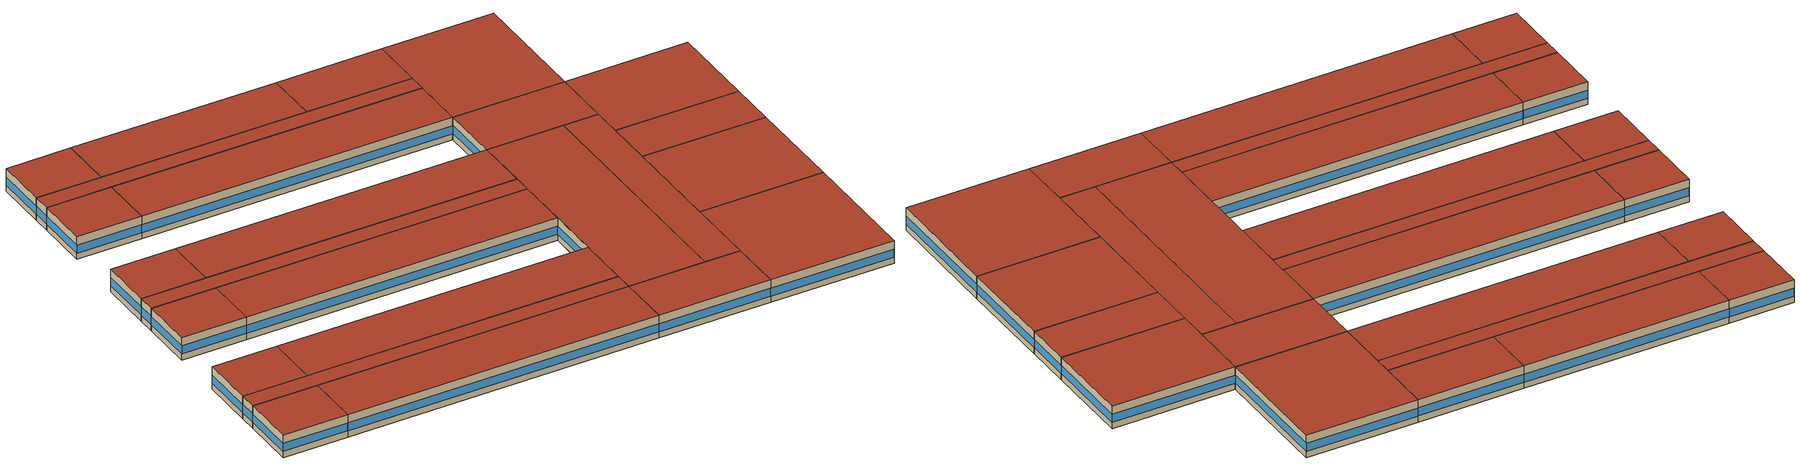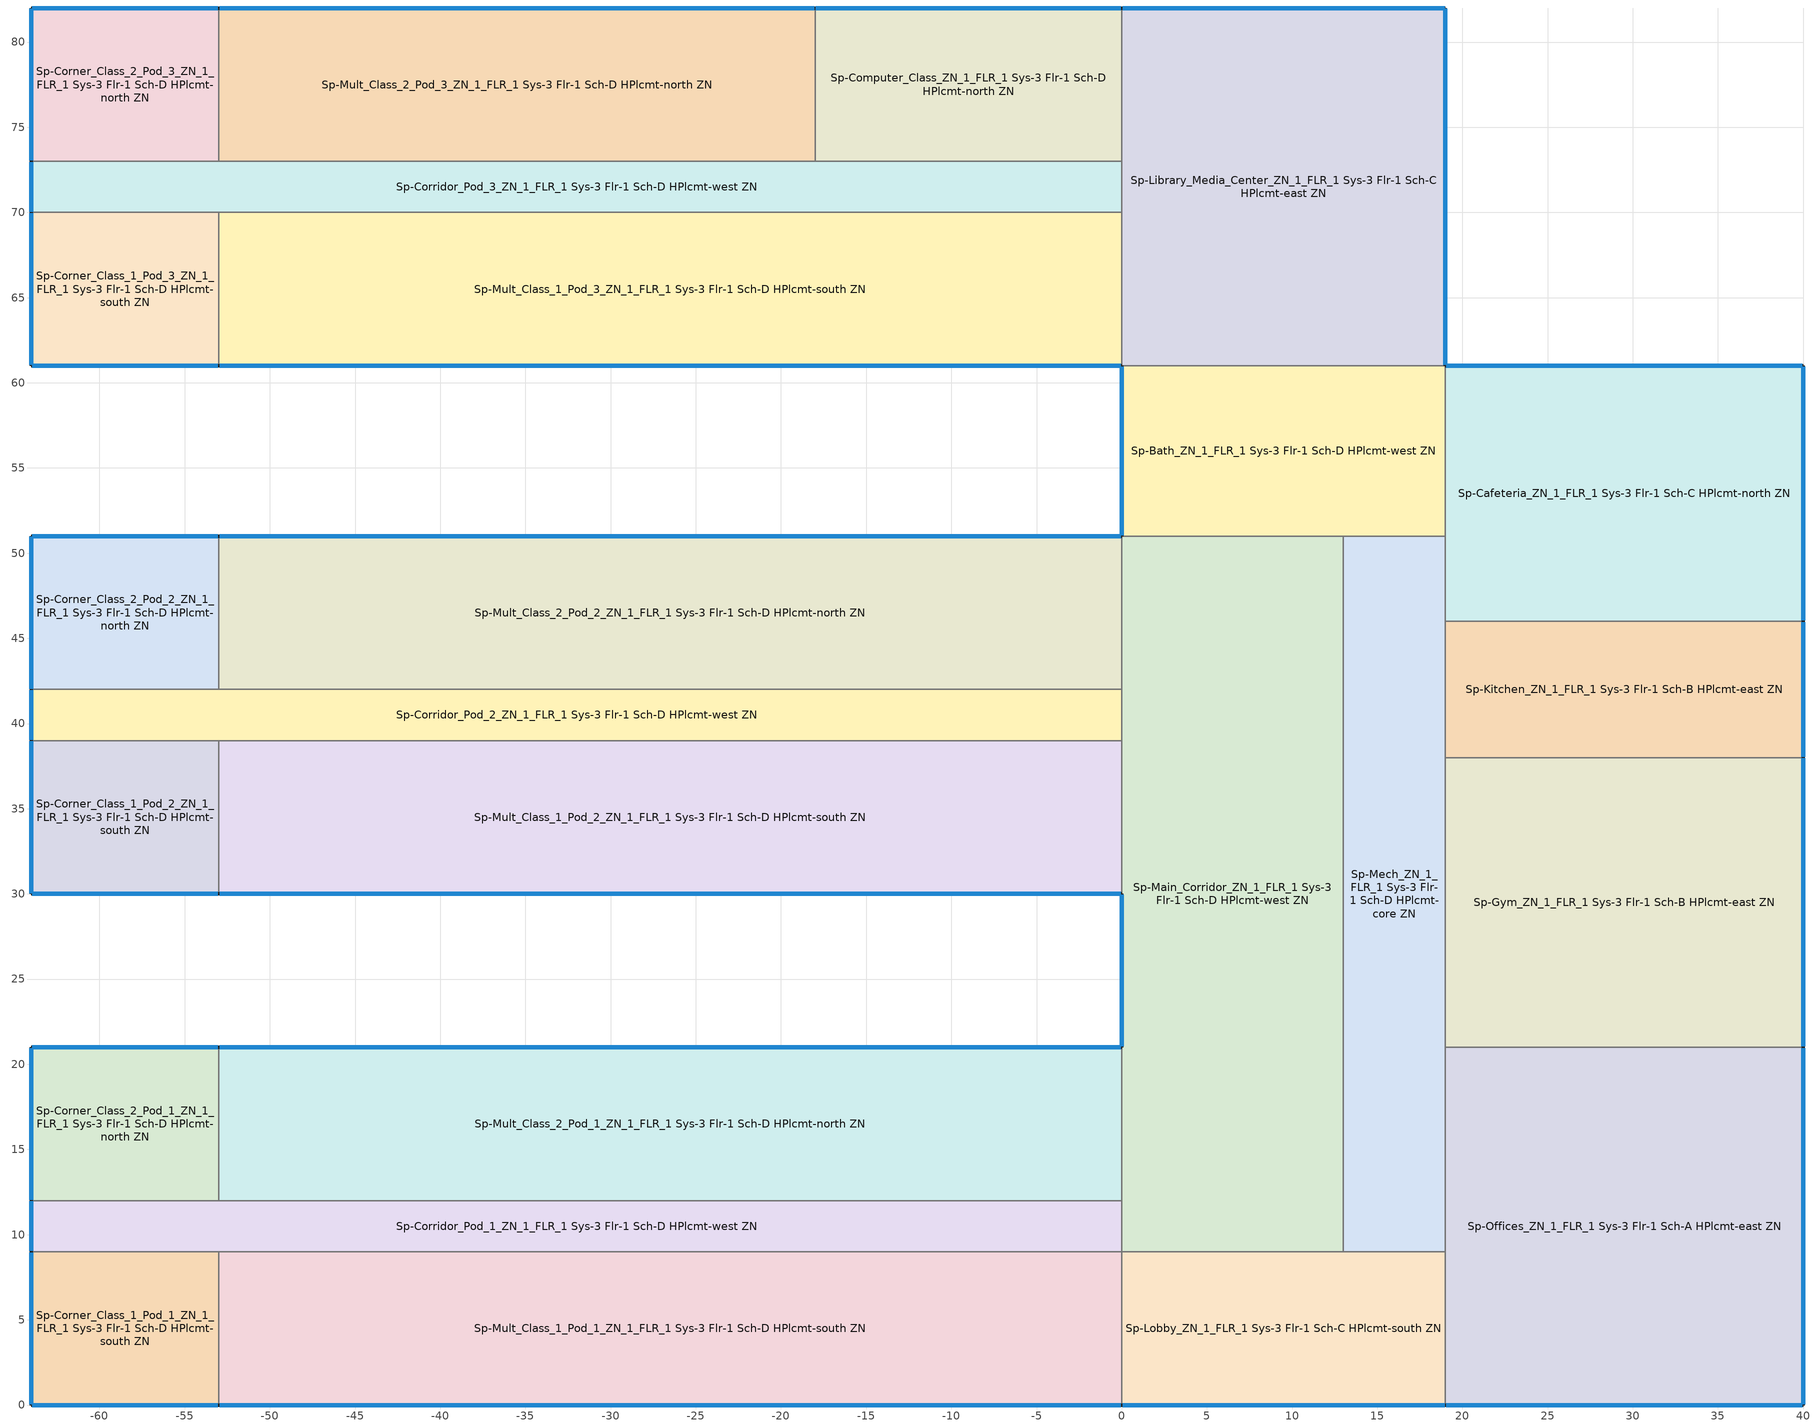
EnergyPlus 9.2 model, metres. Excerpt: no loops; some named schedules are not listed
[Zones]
Sp-Bath_ZN_1_FLR_1 Sys-3 Flr-1 Sch-D HPlcmt-west ZN
 floor ground (Customized opaque construction {f8c9f22c-6246-4f99-93db-1b318474f67e} to conductance of 0.757): 19,61 19,51 0,51 0,61 z0
 wall outside (Customized opaque construction {47144b0f-1dcc-48c5-9092-bf25f7d197b8} to conductance of 0.247): 0,61 0,51 z0:4
 wall to Sp-Main_Corridor_ZN_1_FLR_1 Sys-3 Flr-1 Sch-D HPlcmt-west ZN (Typical Interior Wall): 0,51 13,51 z0:4
 wall to Sp-Mech_ZN_1_FLR_1 Sys-3 Flr-1 Sch-D HPlcmt-core ZN (Typical Interior Wall): 13,51 19,51 z0:4
 wall to Sp-Cafeteria_ZN_1_FLR_1 Sys-3 Flr-1 Sch-C HPlcmt-north ZN (Typical Interior Wall): 19,51 19,61 z0:4
 wall to Sp-Library_Media_Center_ZN_1_FLR_1 Sys-3 Flr-1 Sch-C HPlcmt-east ZN (Typical Interior Wall): 19,61 0,61 z0:4
 window (Customized Fenestration: cond=0.220 tvis=0.220 tsol=0.232): 0,60.95 0,51.05 z1.1:2.51
 roof outside (Customized opaque construction {3a0bc7d3-1520-434e-806d-99a67abeea4c} to conductance of 0.183): 19,51 19,61 0,61 0,51 z4
Sp-Cafeteria_ZN_1_FLR_1 Sys-3 Flr-1 Sch-C HPlcmt-north ZN
 floor ground (Customized opaque construction {f8c9f22c-6246-4f99-93db-1b318474f67e} to conductance of 0.757): 40,61 40,46 19,46 19,61 z0
 wall outside (Customized opaque construction {47144b0f-1dcc-48c5-9092-bf25f7d197b8} to conductance of 0.247): 40,46 40,61 19,61 z0:4
 wall to Sp-Kitchen_ZN_1_FLR_1 Sys-3 Flr-1 Sch-B HPlcmt-east ZN (Typical Interior Wall): 19,46 40,46 z0:4
 wall to Sp-Mech_ZN_1_FLR_1 Sys-3 Flr-1 Sch-D HPlcmt-core ZN (Typical Interior Wall): 19,51 19,46 z0:4
 window (Customized Fenestration: cond=0.220 tvis=0.220 tsol=0.232): 40,46.05 40,60.95 / 39.95,61 19.05,61 z1.1:2.51
 roof outside (Customized opaque construction {3a0bc7d3-1520-434e-806d-99a67abeea4c} to conductance of 0.183): 40,46 40,61 19,61 19,46 z4
Sp-Computer_Class_ZN_1_FLR_1 Sys-3 Flr-1 Sch-D HPlcmt-north ZN
 floor ground (Customized opaque construction {f8c9f22c-6246-4f99-93db-1b318474f67e} to conductance of 0.757): 0,82 0,73 -18,73 -18,82 z0
 wall outside (Customized opaque construction {47144b0f-1dcc-48c5-9092-bf25f7d197b8} to conductance of 0.247): 0,82 -18,82 z0:4
 wall to Sp-Corridor_Pod_3_ZN_1_FLR_1 Sys-3 Flr-1 Sch-D HPlcmt-west ZN (Typical Interior Wall): -18,73 0,73 z0:4
 wall to Sp-Library_Media_Center_ZN_1_FLR_1 Sys-3 Flr-1 Sch-C HPlcmt-east ZN (Typical Interior Wall): 0,73 0,82 z0:4
 wall to Sp-Mult_Class_2_Pod_3_ZN_1_FLR_1 Sys-3 Flr-1 Sch-D HPlcmt-north ZN (Typical Interior Wall): -18,82 -18,73 z0:4
 window (Customized Fenestration: cond=0.220 tvis=0.220 tsol=0.232): -0.05,82 -17.95,82 z1.1:2.51
 roof outside (Customized opaque construction {3a0bc7d3-1520-434e-806d-99a67abeea4c} to conductance of 0.183): 0,73 0,82 -18,82 -18,73 z4
Sp-Corner_Class_1_Pod_1_ZN_1_FLR_1 Sys-3 Flr-1 Sch-D HPlcmt-south ZN
 floor ground (Customized opaque construction {f8c9f22c-6246-4f99-93db-1b318474f67e} to conductance of 0.757): -53,9 -53,0 -64,0 -64,9 z0
 wall outside (Customized opaque construction {47144b0f-1dcc-48c5-9092-bf25f7d197b8} to conductance of 0.247): -64,9 -64,0 -53,0 z0:4
 wall to Sp-Mult_Class_1_Pod_1_ZN_1_FLR_1 Sys-3 Flr-1 Sch-D HPlcmt-south ZN (Typical Interior Wall): -53,0 -53,9 z0:4
 wall to Sp-Corridor_Pod_1_ZN_1_FLR_1 Sys-3 Flr-1 Sch-D HPlcmt-west ZN (Typical Interior Wall): -53,9 -64,9 z0:4
 window (Customized Fenestration: cond=0.220 tvis=0.220 tsol=0.232): -63.95,0 -53.05,0 z1.1:2.51; -64,8.95 -64,0.05 z1.1:2.52
 roof outside (Customized opaque construction {3a0bc7d3-1520-434e-806d-99a67abeea4c} to conductance of 0.183): -53,0 -53,9 -64,9 -64,0 z4
Sp-Corner_Class_1_Pod_2_ZN_1_FLR_1 Sys-3 Flr-1 Sch-D HPlcmt-south ZN
 floor ground (Customized opaque construction {f8c9f22c-6246-4f99-93db-1b318474f67e} to conductance of 0.757): -53,39 -53,30 -64,30 -64,39 z0
 wall outside (Customized opaque construction {47144b0f-1dcc-48c5-9092-bf25f7d197b8} to conductance of 0.247): -64,39 -64,30 -53,30 z0:4
 wall to Sp-Mult_Class_1_Pod_2_ZN_1_FLR_1 Sys-3 Flr-1 Sch-D HPlcmt-south ZN (Typical Interior Wall): -53,30 -53,39 z0:4
 wall to Sp-Corridor_Pod_2_ZN_1_FLR_1 Sys-3 Flr-1 Sch-D HPlcmt-west ZN (Typical Interior Wall): -53,39 -64,39 z0:4
 window (Customized Fenestration: cond=0.220 tvis=0.220 tsol=0.232): -63.95,30 -53.05,30 z1.1:2.51; -64,38.95 -64,30.05 z1.1:2.52
 roof outside (Customized opaque construction {3a0bc7d3-1520-434e-806d-99a67abeea4c} to conductance of 0.183): -53,30 -53,39 -64,39 -64,30 z4
Sp-Corner_Class_1_Pod_3_ZN_1_FLR_1 Sys-3 Flr-1 Sch-D HPlcmt-south ZN
 floor ground (Customized opaque construction {f8c9f22c-6246-4f99-93db-1b318474f67e} to conductance of 0.757): -53,70 -53,61 -64,61 -64,70 z0
 wall outside (Customized opaque construction {47144b0f-1dcc-48c5-9092-bf25f7d197b8} to conductance of 0.247): -64,70 -64,61 -53,61 z0:4
 wall to Sp-Mult_Class_1_Pod_3_ZN_1_FLR_1 Sys-3 Flr-1 Sch-D HPlcmt-south ZN (Typical Interior Wall): -53,61 -53,70 z0:4
 wall to Sp-Corridor_Pod_3_ZN_1_FLR_1 Sys-3 Flr-1 Sch-D HPlcmt-west ZN (Typical Interior Wall): -53,70 -64,70 z0:4
 window (Customized Fenestration: cond=0.220 tvis=0.220 tsol=0.232): -63.95,61 -53.05,61 z1.1:2.51; -64,69.95 -64,61.05 z1.1:2.52
 roof outside (Customized opaque construction {3a0bc7d3-1520-434e-806d-99a67abeea4c} to conductance of 0.183): -53,61 -53,70 -64,70 -64,61 z4
Sp-Corner_Class_2_Pod_1_ZN_1_FLR_1 Sys-3 Flr-1 Sch-D HPlcmt-north ZN
 floor ground (Customized opaque construction {f8c9f22c-6246-4f99-93db-1b318474f67e} to conductance of 0.757): -53,21 -53,12 -64,12 -64,21 z0
 wall outside (Customized opaque construction {47144b0f-1dcc-48c5-9092-bf25f7d197b8} to conductance of 0.247): -53,21 -64,21 -64,12 z0:4
 wall to Sp-Corridor_Pod_1_ZN_1_FLR_1 Sys-3 Flr-1 Sch-D HPlcmt-west ZN (Typical Interior Wall): -64,12 -53,12 z0:4
 wall to Sp-Mult_Class_2_Pod_1_ZN_1_FLR_1 Sys-3 Flr-1 Sch-D HPlcmt-north ZN (Typical Interior Wall): -53,12 -53,21 z0:4
 window (Customized Fenestration: cond=0.220 tvis=0.220 tsol=0.232): -53.05,21 -63.95,21 z1.1:2.51; -64,20.95 -64,12.05 z1.1:2.52
 roof outside (Customized opaque construction {3a0bc7d3-1520-434e-806d-99a67abeea4c} to conductance of 0.183): -53,12 -53,21 -64,21 -64,12 z4
Sp-Corner_Class_2_Pod_2_ZN_1_FLR_1 Sys-3 Flr-1 Sch-D HPlcmt-north ZN
 floor ground (Customized opaque construction {f8c9f22c-6246-4f99-93db-1b318474f67e} to conductance of 0.757): -53,51 -53,42 -64,42 -64,51 z0
 wall outside (Customized opaque construction {47144b0f-1dcc-48c5-9092-bf25f7d197b8} to conductance of 0.247): -53,51 -64,51 -64,42 z0:4
 wall to Sp-Corridor_Pod_2_ZN_1_FLR_1 Sys-3 Flr-1 Sch-D HPlcmt-west ZN (Typical Interior Wall): -64,42 -53,42 z0:4
 wall to Sp-Mult_Class_2_Pod_2_ZN_1_FLR_1 Sys-3 Flr-1 Sch-D HPlcmt-north ZN (Typical Interior Wall): -53,42 -53,51 z0:4
 window (Customized Fenestration: cond=0.220 tvis=0.220 tsol=0.232): -53.05,51 -63.95,51 z1.1:2.51; -64,50.95 -64,42.05 z1.1:2.52
 roof outside (Customized opaque construction {3a0bc7d3-1520-434e-806d-99a67abeea4c} to conductance of 0.183): -53,42 -53,51 -64,51 -64,42 z4
Sp-Corner_Class_2_Pod_3_ZN_1_FLR_1 Sys-3 Flr-1 Sch-D HPlcmt-north ZN
 floor ground (Customized opaque construction {f8c9f22c-6246-4f99-93db-1b318474f67e} to conductance of 0.757): -53,82 -53,73 -64,73 -64,82 z0
 wall outside (Customized opaque construction {47144b0f-1dcc-48c5-9092-bf25f7d197b8} to conductance of 0.247): -53,82 -64,82 -64,73 z0:4
 wall to Sp-Corridor_Pod_3_ZN_1_FLR_1 Sys-3 Flr-1 Sch-D HPlcmt-west ZN (Typical Interior Wall): -64,73 -53,73 z0:4
 wall to Sp-Mult_Class_2_Pod_3_ZN_1_FLR_1 Sys-3 Flr-1 Sch-D HPlcmt-north ZN (Typical Interior Wall): -53,73 -53,82 z0:4
 window (Customized Fenestration: cond=0.220 tvis=0.220 tsol=0.232): -53.05,82 -63.95,82 z1.1:2.51; -64,81.95 -64,73.05 z1.1:2.52
 roof outside (Customized opaque construction {3a0bc7d3-1520-434e-806d-99a67abeea4c} to conductance of 0.183): -53,73 -53,82 -64,82 -64,73 z4
Sp-Corridor_Pod_1_ZN_1_FLR_1 Sys-3 Flr-1 Sch-D HPlcmt-west ZN
 floor ground (Customized opaque construction {f8c9f22c-6246-4f99-93db-1b318474f67e} to conductance of 0.757): 0,12 0,9 -64,9 -64,12 z0
 wall outside (Customized opaque construction {47144b0f-1dcc-48c5-9092-bf25f7d197b8} to conductance of 0.247): -64,12 -64,9 z0:4
 wall to Sp-Mult_Class_1_Pod_1_ZN_1_FLR_1 Sys-3 Flr-1 Sch-D HPlcmt-south ZN (Typical Interior Wall): -53,9 0,9 z0:4
 wall to Sp-Main_Corridor_ZN_1_FLR_1 Sys-3 Flr-1 Sch-D HPlcmt-west ZN (Typical Interior Wall): 0,9 0,12 z0:4
 wall to Sp-Mult_Class_2_Pod_1_ZN_1_FLR_1 Sys-3 Flr-1 Sch-D HPlcmt-north ZN (Typical Interior Wall): 0,12 -53,12 z0:4
 window (Customized Fenestration: cond=0.220 tvis=0.220 tsol=0.232): -64,11.95 -64,9.05 z1.1:2.55
 roof outside (Customized opaque construction {3a0bc7d3-1520-434e-806d-99a67abeea4c} to conductance of 0.183): 0,9 0,12 -64,12 -64,9 z4
Sp-Corridor_Pod_2_ZN_1_FLR_1 Sys-3 Flr-1 Sch-D HPlcmt-west ZN
 floor ground (Customized opaque construction {f8c9f22c-6246-4f99-93db-1b318474f67e} to conductance of 0.757): 0,42 0,39 -64,39 -64,42 z0
 wall outside (Customized opaque construction {47144b0f-1dcc-48c5-9092-bf25f7d197b8} to conductance of 0.247): -64,42 -64,39 z0:4
 wall to Sp-Mult_Class_1_Pod_2_ZN_1_FLR_1 Sys-3 Flr-1 Sch-D HPlcmt-south ZN (Typical Interior Wall): -53,39 0,39 z0:4
 wall to Sp-Main_Corridor_ZN_1_FLR_1 Sys-3 Flr-1 Sch-D HPlcmt-west ZN (Typical Interior Wall): 0,39 0,42 z0:4
 wall to Sp-Mult_Class_2_Pod_2_ZN_1_FLR_1 Sys-3 Flr-1 Sch-D HPlcmt-north ZN (Typical Interior Wall): 0,42 -53,42 z0:4
 window (Customized Fenestration: cond=0.220 tvis=0.220 tsol=0.232): -64,41.95 -64,39.05 z1.1:2.55
 roof outside (Customized opaque construction {3a0bc7d3-1520-434e-806d-99a67abeea4c} to conductance of 0.183): 0,39 0,42 -64,42 -64,39 z4
Sp-Corridor_Pod_3_ZN_1_FLR_1 Sys-3 Flr-1 Sch-D HPlcmt-west ZN
 floor ground (Customized opaque construction {f8c9f22c-6246-4f99-93db-1b318474f67e} to conductance of 0.757): 0,73 0,70 -64,70 -64,73 z0
 wall outside (Customized opaque construction {47144b0f-1dcc-48c5-9092-bf25f7d197b8} to conductance of 0.247): -64,73 -64,70 z0:4
 wall to Sp-Mult_Class_1_Pod_3_ZN_1_FLR_1 Sys-3 Flr-1 Sch-D HPlcmt-south ZN (Typical Interior Wall): -53,70 0,70 z0:4
 wall to Sp-Library_Media_Center_ZN_1_FLR_1 Sys-3 Flr-1 Sch-C HPlcmt-east ZN (Typical Interior Wall): 0,70 0,73 z0:4
 wall to Sp-Mult_Class_2_Pod_3_ZN_1_FLR_1 Sys-3 Flr-1 Sch-D HPlcmt-north ZN (Typical Interior Wall): -18,73 -53,73 z0:4
 window (Customized Fenestration: cond=0.220 tvis=0.220 tsol=0.232): -64,72.95 -64,70.05 z1.1:2.55
 roof outside (Customized opaque construction {3a0bc7d3-1520-434e-806d-99a67abeea4c} to conductance of 0.183): 0,70 0,73 -64,73 -64,70 z4
Sp-Gym_ZN_1_FLR_1 Sys-3 Flr-1 Sch-B HPlcmt-east ZN
 floor ground (Customized opaque construction {f8c9f22c-6246-4f99-93db-1b318474f67e} to conductance of 0.757): 40,38 40,21 19,21 19,38 z0
 wall outside (Customized opaque construction {47144b0f-1dcc-48c5-9092-bf25f7d197b8} to conductance of 0.247): 40,21 40,38 z0:4
 wall to Sp-Offices_ZN_1_FLR_1 Sys-3 Flr-1 Sch-A HPlcmt-east ZN (Typical Interior Wall): 19,21 40,21 z0:4
 wall to Sp-Kitchen_ZN_1_FLR_1 Sys-3 Flr-1 Sch-B HPlcmt-east ZN (Typical Interior Wall): 40,38 19,38 z0:4
 wall to Sp-Mech_ZN_1_FLR_1 Sys-3 Flr-1 Sch-D HPlcmt-core ZN (Typical Interior Wall): 19,38 19,21 z0:4
 window (Customized Fenestration: cond=0.220 tvis=0.220 tsol=0.232): 40,21.05 40,37.95 z1.1:2.51
 roof outside (Customized opaque construction {3a0bc7d3-1520-434e-806d-99a67abeea4c} to conductance of 0.183): 40,21 40,38 19,38 19,21 z4
Sp-Kitchen_ZN_1_FLR_1 Sys-3 Flr-1 Sch-B HPlcmt-east ZN
 floor ground (Customized opaque construction {f8c9f22c-6246-4f99-93db-1b318474f67e} to conductance of 0.757): 40,46 40,38 19,38 19,46 z0
 wall outside (Customized opaque construction {47144b0f-1dcc-48c5-9092-bf25f7d197b8} to conductance of 0.247): 40,38 40,46 z0:4
 wall to Sp-Mech_ZN_1_FLR_1 Sys-3 Flr-1 Sch-D HPlcmt-core ZN (Typical Interior Wall): 19,46 19,38 z0:4
 window (Customized Fenestration: cond=0.220 tvis=0.220 tsol=0.232): 40,38.05 40,45.95 z1.1:2.52
 roof outside (Customized opaque construction {3a0bc7d3-1520-434e-806d-99a67abeea4c} to conductance of 0.183): 40,38 40,46 19,46 19,38 z4
Sp-Library_Media_Center_ZN_1_FLR_1 Sys-3 Flr-1 Sch-C HPlcmt-east ZN
 floor ground (Customized opaque construction {f8c9f22c-6246-4f99-93db-1b318474f67e} to conductance of 0.757): 19,82 19,61 0,61 0,82 z0
 wall outside (Customized opaque construction {47144b0f-1dcc-48c5-9092-bf25f7d197b8} to conductance of 0.247): 19,61 19,82 0,82 z0:4
 wall to Sp-Mult_Class_1_Pod_3_ZN_1_FLR_1 Sys-3 Flr-1 Sch-D HPlcmt-south ZN (Typical Interior Wall): 0,70 0,61 z0:4
 window (Customized Fenestration: cond=0.220 tvis=0.220 tsol=0.232): 19,61.05 19,81.95 / 18.95,82 0.05,82 z1.1:2.51
 roof outside (Customized opaque construction {3a0bc7d3-1520-434e-806d-99a67abeea4c} to conductance of 0.183): 19,61 19,82 0,82 0,61 z4
Sp-Lobby_ZN_1_FLR_1 Sys-3 Flr-1 Sch-C HPlcmt-south ZN
 floor ground (Customized opaque construction {f8c9f22c-6246-4f99-93db-1b318474f67e} to conductance of 0.757): 19,9 19,0 0,0 0,9 z0
 wall outside (Customized opaque construction {47144b0f-1dcc-48c5-9092-bf25f7d197b8} to conductance of 0.247): 0,0 19,0 z0:4
 wall to Sp-Offices_ZN_1_FLR_1 Sys-3 Flr-1 Sch-A HPlcmt-east ZN (Typical Interior Wall): 19,0 19,9 z0:4
 wall to Sp-Mech_ZN_1_FLR_1 Sys-3 Flr-1 Sch-D HPlcmt-core ZN (Typical Interior Wall): 19,9 13,9 z0:4
 wall to Sp-Main_Corridor_ZN_1_FLR_1 Sys-3 Flr-1 Sch-D HPlcmt-west ZN (Typical Interior Wall): 13,9 0,9 z0:4
 wall to Sp-Mult_Class_1_Pod_1_ZN_1_FLR_1 Sys-3 Flr-1 Sch-D HPlcmt-south ZN (Typical Interior Wall): 0,9 0,0 z0:4
 window (Customized Fenestration: cond=0.220 tvis=0.220 tsol=0.232): 0.05,0 18.95,0 z1.1:2.51
 roof outside (Customized opaque construction {3a0bc7d3-1520-434e-806d-99a67abeea4c} to conductance of 0.183): 19,0 19,9 0,9 0,0 z4
Sp-Main_Corridor_ZN_1_FLR_1 Sys-3 Flr-1 Sch-D HPlcmt-west ZN
 floor ground (Customized opaque construction {f8c9f22c-6246-4f99-93db-1b318474f67e} to conductance of 0.757): 13,51 13,9 0,9 0,51 z0
 wall outside (Customized opaque construction {47144b0f-1dcc-48c5-9092-bf25f7d197b8} to conductance of 0.247): 0,30 0,21 z0:4
 wall to Sp-Mech_ZN_1_FLR_1 Sys-3 Flr-1 Sch-D HPlcmt-core ZN (Typical Interior Wall): 13,9 13,51 z0:4
 wall to Sp-Mult_Class_2_Pod_2_ZN_1_FLR_1 Sys-3 Flr-1 Sch-D HPlcmt-north ZN (Typical Interior Wall): 0,51 0,42 z0:4
 wall to Sp-Mult_Class_1_Pod_2_ZN_1_FLR_1 Sys-3 Flr-1 Sch-D HPlcmt-south ZN (Typical Interior Wall): 0,39 0,30 z0:4
 wall to Sp-Mult_Class_2_Pod_1_ZN_1_FLR_1 Sys-3 Flr-1 Sch-D HPlcmt-north ZN (Typical Interior Wall): 0,21 0,12 z0:4
 window (Customized Fenestration: cond=0.220 tvis=0.220 tsol=0.232): 0,29.95 0,21.05 z1.1:2.52
 roof outside (Customized opaque construction {3a0bc7d3-1520-434e-806d-99a67abeea4c} to conductance of 0.183): 13,9 13,51 0,51 0,9 z4
Sp-Mech_ZN_1_FLR_1 Sys-3 Flr-1 Sch-D HPlcmt-core ZN
 floor ground (Customized opaque construction {f8c9f22c-6246-4f99-93db-1b318474f67e} to conductance of 0.757): 19,51 19,9 13,9 13,51 z0
 wall to Sp-Offices_ZN_1_FLR_1 Sys-3 Flr-1 Sch-A HPlcmt-east ZN (Typical Interior Wall): 19,9 19,21 z0:4
 roof outside (Customized opaque construction {3a0bc7d3-1520-434e-806d-99a67abeea4c} to conductance of 0.183): 19,9 19,51 13,51 13,9 z4
Sp-Mult_Class_1_Pod_1_ZN_1_FLR_1 Sys-3 Flr-1 Sch-D HPlcmt-south ZN
 floor ground (Customized opaque construction {f8c9f22c-6246-4f99-93db-1b318474f67e} to conductance of 0.757): 0,9 0,0 -53,0 -53,9 z0
 wall outside (Customized opaque construction {47144b0f-1dcc-48c5-9092-bf25f7d197b8} to conductance of 0.247): -53,0 0,0 z0:4
 window (Customized Fenestration: cond=0.220 tvis=0.220 tsol=0.232): -52.95,0 -0.05,0 z1.1:2.5
 roof outside (Customized opaque construction {3a0bc7d3-1520-434e-806d-99a67abeea4c} to conductance of 0.183): 0,0 0,9 -53,9 -53,0 z4
Sp-Mult_Class_1_Pod_2_ZN_1_FLR_1 Sys-3 Flr-1 Sch-D HPlcmt-south ZN
 floor ground (Customized opaque construction {f8c9f22c-6246-4f99-93db-1b318474f67e} to conductance of 0.757): 0,39 0,30 -53,30 -53,39 z0
 wall outside (Customized opaque construction {47144b0f-1dcc-48c5-9092-bf25f7d197b8} to conductance of 0.247): -53,30 0,30 z0:4
 window (Customized Fenestration: cond=0.220 tvis=0.220 tsol=0.232): -52.95,30 -0.05,30 z1.1:2.5
 roof outside (Customized opaque construction {3a0bc7d3-1520-434e-806d-99a67abeea4c} to conductance of 0.183): 0,30 0,39 -53,39 -53,30 z4
Sp-Mult_Class_1_Pod_3_ZN_1_FLR_1 Sys-3 Flr-1 Sch-D HPlcmt-south ZN
 floor ground (Customized opaque construction {f8c9f22c-6246-4f99-93db-1b318474f67e} to conductance of 0.757): 0,70 0,61 -53,61 -53,70 z0
 wall outside (Customized opaque construction {47144b0f-1dcc-48c5-9092-bf25f7d197b8} to conductance of 0.247): -53,61 0,61 z0:4
 window (Customized Fenestration: cond=0.220 tvis=0.220 tsol=0.232): -52.95,61 -0.05,61 z1.1:2.5
 roof outside (Customized opaque construction {3a0bc7d3-1520-434e-806d-99a67abeea4c} to conductance of 0.183): 0,61 0,70 -53,70 -53,61 z4
Sp-Mult_Class_2_Pod_1_ZN_1_FLR_1 Sys-3 Flr-1 Sch-D HPlcmt-north ZN
 floor ground (Customized opaque construction {f8c9f22c-6246-4f99-93db-1b318474f67e} to conductance of 0.757): 0,21 0,12 -53,12 -53,21 z0
 wall outside (Customized opaque construction {47144b0f-1dcc-48c5-9092-bf25f7d197b8} to conductance of 0.247): 0,21 -53,21 z0:4
 window (Customized Fenestration: cond=0.220 tvis=0.220 tsol=0.232): -0.05,21 -52.95,21 z1.1:2.5
 roof outside (Customized opaque construction {3a0bc7d3-1520-434e-806d-99a67abeea4c} to conductance of 0.183): 0,12 0,21 -53,21 -53,12 z4
Sp-Mult_Class_2_Pod_2_ZN_1_FLR_1 Sys-3 Flr-1 Sch-D HPlcmt-north ZN
 floor ground (Customized opaque construction {f8c9f22c-6246-4f99-93db-1b318474f67e} to conductance of 0.757): 0,51 0,42 -53,42 -53,51 z0
 wall outside (Customized opaque construction {47144b0f-1dcc-48c5-9092-bf25f7d197b8} to conductance of 0.247): 0,51 -53,51 z0:4
 window (Customized Fenestration: cond=0.220 tvis=0.220 tsol=0.232): -0.05,51 -52.95,51 z1.1:2.5
 roof outside (Customized opaque construction {3a0bc7d3-1520-434e-806d-99a67abeea4c} to conductance of 0.183): 0,42 0,51 -53,51 -53,42 z4
Sp-Mult_Class_2_Pod_3_ZN_1_FLR_1 Sys-3 Flr-1 Sch-D HPlcmt-north ZN
 floor ground (Customized opaque construction {f8c9f22c-6246-4f99-93db-1b318474f67e} to conductance of 0.757): -18,82 -18,73 -53,73 -53,82 z0
 wall outside (Customized opaque construction {47144b0f-1dcc-48c5-9092-bf25f7d197b8} to conductance of 0.247): -18,82 -53,82 z0:4
 window (Customized Fenestration: cond=0.220 tvis=0.220 tsol=0.232): -18.05,82 -52.95,82 z1.1:2.5
 roof outside (Customized opaque construction {3a0bc7d3-1520-434e-806d-99a67abeea4c} to conductance of 0.183): -18,73 -18,82 -53,82 -53,73 z4
Sp-Offices_ZN_1_FLR_1 Sys-3 Flr-1 Sch-A HPlcmt-east ZN
 floor ground (Customized opaque construction {f8c9f22c-6246-4f99-93db-1b318474f67e} to conductance of 0.757): 40,21 40,0 19,0 19,21 z0
 wall outside (Customized opaque construction {47144b0f-1dcc-48c5-9092-bf25f7d197b8} to conductance of 0.247): 19,0 40,0 40,21 z0:4
 window (Customized Fenestration: cond=0.220 tvis=0.220 tsol=0.232): 19.05,0 39.95,0 / 40,0.05 40,20.95 z1.1:2.51
 roof outside (Customized opaque construction {3a0bc7d3-1520-434e-806d-99a67abeea4c} to conductance of 0.183): 40,0 40,21 19,21 19,0 z4
[Building]
NECB 2011-PrimarySchool-NECB HDD Method-CAN_PQ_Montreal.Intl.AP.716270_CWEC.epw created: 2017-06: North Axis {deg}=0; Terrain=City; Loads Convergence Tolerance Value=0.04; Temperature Convergence Tolerance Value {deltaC}=0.2; Solar Distribution=FullInteriorAndExterior; Maximum Number of Warmup Days=25; Minimum Number of Warmup Days=6
[Site:Location]
Montreal Int'l_PQ_CAN: Latitude {deg}=45.47; Longitude {deg}=-73.75; Time Zone {hr}=-5; Elevation {m}=36
[SizingPeriod:DesignDay] Day of Month=21; Dry-Bulb Temperature Range Modifier Type=DefaultMultipliers; Humidity Condition Type=Wetbulb; Barometric Pressure {Pa}=100893; Rain Indicator=No; Snow Indicator=No; Daylight Saving Time Indicator=No
Name | Month | Day Type | Maximum Dry-Bulb Temperature {C} | Daily Dry-Bulb Temperature Range {deltaC} | Wetbulb or DewPoint at Maximum Dry-Bulb {C} | Wind Speed {m/s} | Wind Direction {deg} | Solar Model Indicator | ASHRAE Clear Sky Optical Depth for Beam Irradiance (taub) | ASHRAE Clear Sky Optical Depth for Diffuse Irradiance (taud) | Sky Clearness
Montreal Int'l Ann Clg .4% Condns DB=>MWB | 7 | SummerDesignDay | 30 | 9.3 | 22.1 | 4.9 | 220 | ASHRAETau | 0.465 | 1.966
Montreal Int'l Ann Clg .4% Condns WB=>MDB | 7 | SummerDesignDay | 28.1 | 9.3 | 23.2 | 4.9 | 220 | ASHRAETau | 0.465 | 1.966
Montreal Int'l Ann Htg 99.6% Condns DB | 1 | WinterDesignDay | -23.7 | 0 | -23.7 | 3.9 | 260 | ASHRAEClearSky |  |  | 0
[Site:GroundTemperature:BuildingSurface]
19.527, 19.502, 19.536, 19.598, 20.002, 21.64, 22.225, 22.375, 21.449, 20.121, 19.802, 19.633
[Site:WaterMainsTemperature]
Calculation Method=Correlation; Annual Average Outdoor Air Temperature {C}=6.25; Maximum Difference In Monthly Average Outdoor Air Temperatures {deltaC}=30.2
[Material] Thermal Absorptance=0.9
Name | Roughness | Thickness {m} | Conductivity {W/m-K} | Density {kg/m3} | Specific Heat {J/kg-K} | Solar Absorptance | Visible Absorptance
1/2IN Gypsum 1 | Smooth | 0.0127 | 0.16 | 784.9 | 830 | 0.4 | 0.4
1IN Stucco 1 | Smooth | 0.0253 | 0.6918 | 1858 | 837 | 0.7 | 0.92
6 in. Normalweight Concrete Floor 1 | MediumRough | 0.1524 | 2.31 | 2322 | 832 | 0.7 | 0.7
8IN CONCRETE HW RefBldg 1 | Rough | 0.2032 | 1.311 | 2240 | 836.8 | 0.7 | 0.7
G01 13mm gypsum board | Smooth | 0.0127 | 0.16 | 800 | 1090 | 0.7 | 0.5
Metal Roof Surface 1 | Smooth | 0.0008 | 45.28 | 7824 | 500 | 0.7 | 0.7
[Material:NoMass] Roughness=Smooth; Thermal Absorptance=0.9; Solar Absorptance=0.7
Name | Thermal Resistance {m2-K/W} | Visible Absorptance
Typical Carpet Pad 2 | 1.25503 | 0.8
Typical Insulation R-10.11 1 | 3.77764 | 0.7
Typical Insulation R-19.63 1 | 5.46446 | 0.7
[WindowMaterial:SimpleGlazingSystem]
Customized Fenestration:: cond=0.220 tvis=0.220 tsol=0.232: U-Factor {W/m2-K}=2.2; Solar Heat Gain Coefficient=0.6; Visible Transmittance=0.21
[Construction]
Customized Fenestration: cond=0.220 tvis=0.220 tsol=0.232: Customized Fenestration:: cond=0.220 tvis=0.220 tsol=0.232
Customized opaque construction {3a0bc7d3-1520-434e-806d-99a67abeea4c} to conductance of 0.183: Metal Roof Surface 1, Typical Insulation R-19.63 1
Customized opaque construction {47144b0f-1dcc-48c5-9092-bf25f7d197b8} to conductance of 0.247: 1IN Stucco 1, 8IN CONCRETE HW RefBldg 1, Typical Insulation R-10.11 1, 1/2IN Gypsum 1
Customized opaque construction {f8c9f22c-6246-4f99-93db-1b318474f67e} to conductance of 0.757: 6 in. Normalweight Concrete Floor 1, Typical Carpet Pad 2
Typical Interior Wall: G01 13mm gypsum board, G01 13mm gypsum board
[Zone] Part of Total Floor Area=Yes
Sp-Bath_ZN_1_FLR_1 Sys-3 Flr-1 Sch-D HPlcmt-west ZN; Sp-Cafeteria_ZN_1_FLR_1 Sys-3 Flr-1 Sch-C HPlcmt-north ZN; Sp-Computer_Class_ZN_1_FLR_1 Sys-3 Flr-1 Sch-D HPlcmt-north ZN; Sp-Corner_Class_1_Pod_1_ZN_1_FLR_1 Sys-3 Flr-1 Sch-D HPlcmt-south ZN; Sp-Corner_Class_1_Pod_2_ZN_1_FLR_1 Sys-3 Flr-1 Sch-D HPlcmt-south ZN; Sp-Corner_Class_1_Pod_3_ZN_1_FLR_1 Sys-3 Flr-1 Sch-D HPlcmt-south ZN; Sp-Corner_Class_2_Pod_1_ZN_1_FLR_1 Sys-3 Flr-1 Sch-D HPlcmt-north ZN; Sp-Corner_Class_2_Pod_2_ZN_1_FLR_1 Sys-3 Flr-1 Sch-D HPlcmt-north ZN; Sp-Corner_Class_2_Pod_3_ZN_1_FLR_1 Sys-3 Flr-1 Sch-D HPlcmt-north ZN; Sp-Corridor_Pod_1_ZN_1_FLR_1 Sys-3 Flr-1 Sch-D HPlcmt-west ZN; Sp-Corridor_Pod_2_ZN_1_FLR_1 Sys-3 Flr-1 Sch-D HPlcmt-west ZN; Sp-Corridor_Pod_3_ZN_1_FLR_1 Sys-3 Flr-1 Sch-D HPlcmt-west ZN; Sp-Gym_ZN_1_FLR_1 Sys-3 Flr-1 Sch-B HPlcmt-east ZN; Sp-Kitchen_ZN_1_FLR_1 Sys-3 Flr-1 Sch-B HPlcmt-east ZN; Sp-Library_Media_Center_ZN_1_FLR_1 Sys-3 Flr-1 Sch-C HPlcmt-east ZN; Sp-Lobby_ZN_1_FLR_1 Sys-3 Flr-1 Sch-C HPlcmt-south ZN; Sp-Main_Corridor_ZN_1_FLR_1 Sys-3 Flr-1 Sch-D HPlcmt-west ZN; Sp-Mech_ZN_1_FLR_1 Sys-3 Flr-1 Sch-D HPlcmt-core ZN; Sp-Mult_Class_1_Pod_1_ZN_1_FLR_1 Sys-3 Flr-1 Sch-D HPlcmt-south ZN; Sp-Mult_Class_1_Pod_2_ZN_1_FLR_1 Sys-3 Flr-1 Sch-D HPlcmt-south ZN; Sp-Mult_Class_1_Pod_3_ZN_1_FLR_1 Sys-3 Flr-1 Sch-D HPlcmt-south ZN; Sp-Mult_Class_2_Pod_1_ZN_1_FLR_1 Sys-3 Flr-1 Sch-D HPlcmt-north ZN; Sp-Mult_Class_2_Pod_2_ZN_1_FLR_1 Sys-3 Flr-1 Sch-D HPlcmt-north ZN; Sp-Mult_Class_2_Pod_3_ZN_1_FLR_1 Sys-3 Flr-1 Sch-D HPlcmt-north ZN; Sp-Offices_ZN_1_FLR_1 Sys-3 Flr-1 Sch-A HPlcmt-east ZN
[ZoneInfiltration:DesignFlowRate] Schedule=Always On Discrete; Design Flow Rate Calculation Method=Flow/ExteriorArea; Flow per Exterior Surface Area {m3/s-m2}=0.00025; Constant Term Coefficient=0; Temperature Term Coefficient=0; Velocity Term Coefficient=0.224; Velocity Squared Term Coefficient=0
Name | Zone or ZoneList
Bath_ZN_1_FLR_1 Infiltration | Sp-Bath_ZN_1_FLR_1 Sys-3 Flr-1 Sch-D HPlcmt-west ZN
Cafeteria_ZN_1_FLR_1 Infiltration | Sp-Cafeteria_ZN_1_FLR_1 Sys-3 Flr-1 Sch-C HPlcmt-north ZN
Computer_Class_ZN_1_FLR_1 Infiltration | Sp-Computer_Class_ZN_1_FLR_1 Sys-3 Flr-1 Sch-D HPlcmt-north ZN
Corner_Class_1_Pod_1_ZN_1_FLR_1 Infiltration | Sp-Corner_Class_1_Pod_1_ZN_1_FLR_1 Sys-3 Flr-1 Sch-D HPlcmt-south ZN
Corner_Class_1_Pod_2_ZN_1_FLR_1 Infiltration | Sp-Corner_Class_1_Pod_2_ZN_1_FLR_1 Sys-3 Flr-1 Sch-D HPlcmt-south ZN
Corner_Class_1_Pod_3_ZN_1_FLR_1 Infiltration | Sp-Corner_Class_1_Pod_3_ZN_1_FLR_1 Sys-3 Flr-1 Sch-D HPlcmt-south ZN
Corner_Class_2_Pod_1_ZN_1_FLR_1 Infiltration | Sp-Corner_Class_2_Pod_1_ZN_1_FLR_1 Sys-3 Flr-1 Sch-D HPlcmt-north ZN
Corner_Class_2_Pod_2_ZN_1_FLR_1 Infiltration | Sp-Corner_Class_2_Pod_2_ZN_1_FLR_1 Sys-3 Flr-1 Sch-D HPlcmt-north ZN
Corner_Class_2_Pod_3_ZN_1_FLR_1 Infiltration | Sp-Corner_Class_2_Pod_3_ZN_1_FLR_1 Sys-3 Flr-1 Sch-D HPlcmt-north ZN
Corridor_Pod_1_ZN_1_FLR_1 Infiltration | Sp-Corridor_Pod_1_ZN_1_FLR_1 Sys-3 Flr-1 Sch-D HPlcmt-west ZN
Corridor_Pod_2_ZN_1_FLR_1 Infiltration | Sp-Corridor_Pod_2_ZN_1_FLR_1 Sys-3 Flr-1 Sch-D HPlcmt-west ZN
Corridor_Pod_3_ZN_1_FLR_1 Infiltration | Sp-Corridor_Pod_3_ZN_1_FLR_1 Sys-3 Flr-1 Sch-D HPlcmt-west ZN
Gym_ZN_1_FLR_1 Infiltration | Sp-Gym_ZN_1_FLR_1 Sys-3 Flr-1 Sch-B HPlcmt-east ZN
Kitchen_ZN_1_FLR_1 Infiltration | Sp-Kitchen_ZN_1_FLR_1 Sys-3 Flr-1 Sch-B HPlcmt-east ZN
Library_Media_Center_ZN_1_FLR_1 Infiltration | Sp-Library_Media_Center_ZN_1_FLR_1 Sys-3 Flr-1 Sch-C HPlcmt-east ZN
Lobby_ZN_1_FLR_1 Infiltration | Sp-Lobby_ZN_1_FLR_1 Sys-3 Flr-1 Sch-C HPlcmt-south ZN
Main_Corridor_ZN_1_FLR_1 Infiltration | Sp-Main_Corridor_ZN_1_FLR_1 Sys-3 Flr-1 Sch-D HPlcmt-west ZN
Mech_ZN_1_FLR_1 Infiltration | Sp-Mech_ZN_1_FLR_1 Sys-3 Flr-1 Sch-D HPlcmt-core ZN
Mult_Class_1_Pod_1_ZN_1_FLR_1 Infiltration | Sp-Mult_Class_1_Pod_1_ZN_1_FLR_1 Sys-3 Flr-1 Sch-D HPlcmt-south ZN
Mult_Class_1_Pod_2_ZN_1_FLR_1 Infiltration | Sp-Mult_Class_1_Pod_2_ZN_1_FLR_1 Sys-3 Flr-1 Sch-D HPlcmt-south ZN
Mult_Class_1_Pod_3_ZN_1_FLR_1 Infiltration | Sp-Mult_Class_1_Pod_3_ZN_1_FLR_1 Sys-3 Flr-1 Sch-D HPlcmt-south ZN
Mult_Class_2_Pod_1_ZN_1_FLR_1 Infiltration | Sp-Mult_Class_2_Pod_1_ZN_1_FLR_1 Sys-3 Flr-1 Sch-D HPlcmt-north ZN
Mult_Class_2_Pod_2_ZN_1_FLR_1 Infiltration | Sp-Mult_Class_2_Pod_2_ZN_1_FLR_1 Sys-3 Flr-1 Sch-D HPlcmt-north ZN
Mult_Class_2_Pod_3_ZN_1_FLR_1 Infiltration | Sp-Mult_Class_2_Pod_3_ZN_1_FLR_1 Sys-3 Flr-1 Sch-D HPlcmt-north ZN
Offices_ZN_1_FLR_1 Infiltration | Sp-Offices_ZN_1_FLR_1 Sys-3 Flr-1 Sch-A HPlcmt-east ZN
[AvailabilityManager:Scheduled] Schedule=Always On Discrete
Air Loop HVAC Outdoor Air System 10 Availability Manager; Air Loop HVAC Outdoor Air System 20 Availability Manager; Air Loop HVAC Outdoor Air System 3 Availability Manager; Air Loop HVAC Outdoor Air System 17 Availability Manager; Air Loop HVAC Outdoor Air System 15 Availability Manager; Air Loop HVAC Outdoor Air System 16 Availability Manager; Air Loop HVAC Outdoor Air System 1 Availability Manager; Air Loop HVAC Outdoor Air System 7 Availability Manager; Air Loop HVAC Outdoor Air System 4 Availability Manager; Air Loop HVAC Outdoor Air System 11 Availability Manager; Air Loop HVAC Outdoor Air System 8 Availability Manager; Air Loop HVAC Outdoor Air System 12 Availability Manager; Air Loop HVAC Outdoor Air System 23 Availability Manager; Air Loop HVAC Outdoor Air System 24 Availability Manager; Air Loop HVAC Outdoor Air System 21 Availability Manager; Air Loop HVAC Outdoor Air System 22 Availability Manager; Air Loop HVAC Outdoor Air System 9 Availability Manager; Air Loop HVAC Outdoor Air System 19 Availability Manager; Air Loop HVAC Outdoor Air System 18 Availability Manager; Air Loop HVAC Outdoor Air System 13 Availability Manager; Air Loop HVAC Outdoor Air System 14 Availability Manager; Air Loop HVAC Outdoor Air System 5 Availability Manager; Air Loop HVAC Outdoor Air System 6 Availability Manager; Air Loop HVAC Outdoor Air System 2 Availability Manager; Air Loop HVAC Outdoor Air System 25 Availability Manager
[AvailabilityManager:NightCycle] Applicability Schedule=Always On Discrete; Control Type=CycleOnAny; Thermostat Tolerance {deltaC}=1; Cycling Run Time Control Type=FixedRunTime; Cycling Run Time {s}=3600
Name | Fan Schedule
Availability Manager Night Cycle 1 | Sp-Bath_ZN_1_FLR_1 Sys-3 Flr-1 Sch-D HPlcmt-west ZN NECB System 3 PSZ Occ Sch
Availability Manager Night Cycle 2 | Sp-Cafeteria_ZN_1_FLR_1 Sys-3 Flr-1 Sch-C HPlcmt-north ZN NECB System 3 PSZ Occ Sch
Availability Manager Night Cycle 3 | Sp-Computer_Class_ZN_1_FLR_1 Sys-3 Flr-1 Sch-D HPlcmt-north ZN NECB System 3 PSZ Occ Sch
Availability Manager Night Cycle 4 | Sp-Corner_Class_1_Pod_1_ZN_1_FLR_1 Sys-3 Flr-1 Sch-D HPlcmt-south ZN NECB System 3 PSZ Occ Sch
Availability Manager Night Cycle 5 | Sp-Corner_Class_1_Pod_2_ZN_1_FLR_1 Sys-3 Flr-1 Sch-D HPlcmt-south ZN NECB System 3 PSZ Occ Sch
Availability Manager Night Cycle 6 | Sp-Corner_Class_1_Pod_3_ZN_1_FLR_1 Sys-3 Flr-1 Sch-D HPlcmt-south ZN NECB System 3 PSZ Occ Sch
Availability Manager Night Cycle 7 | Sp-Corner_Class_2_Pod_1_ZN_1_FLR_1 Sys-3 Flr-1 Sch-D HPlcmt-north ZN NECB System 3 PSZ Occ Sch
Availability Manager Night Cycle 8 | Sp-Corner_Class_2_Pod_2_ZN_1_FLR_1 Sys-3 Flr-1 Sch-D HPlcmt-north ZN NECB System 3 PSZ Occ Sch
Availability Manager Night Cycle 9 | Sp-Corner_Class_2_Pod_3_ZN_1_FLR_1 Sys-3 Flr-1 Sch-D HPlcmt-north ZN NECB System 3 PSZ Occ Sch
Availability Manager Night Cycle 10 | Sp-Corridor_Pod_1_ZN_1_FLR_1 Sys-3 Flr-1 Sch-D HPlcmt-west ZN NECB System 3 PSZ Occ Sch
Availability Manager Night Cycle 11 | Sp-Corridor_Pod_2_ZN_1_FLR_1 Sys-3 Flr-1 Sch-D HPlcmt-west ZN NECB System 3 PSZ Occ Sch
Availability Manager Night Cycle 12 | Sp-Corridor_Pod_3_ZN_1_FLR_1 Sys-3 Flr-1 Sch-D HPlcmt-west ZN NECB System 3 PSZ Occ Sch
Availability Manager Night Cycle 13 | Sp-Gym_ZN_1_FLR_1 Sys-3 Flr-1 Sch-B HPlcmt-east ZN NECB System 3 PSZ Occ Sch
Availability Manager Night Cycle 14 | Sp-Kitchen_ZN_1_FLR_1 Sys-3 Flr-1 Sch-B HPlcmt-east ZN NECB System 3 PSZ Occ Sch
Availability Manager Night Cycle 15 | Sp-Library_Media_Center_ZN_1_FLR_1 Sys-3 Flr-1 Sch-C HPlcmt-east ZN NECB System 3 PSZ Occ Sch
Availability Manager Night Cycle 16 | Sp-Lobby_ZN_1_FLR_1 Sys-3 Flr-1 Sch-C HPlcmt-south ZN NECB System 3 PSZ Occ Sch
Availability Manager Night Cycle 17 | Sp-Main_Corridor_ZN_1_FLR_1 Sys-3 Flr-1 Sch-D HPlcmt-west ZN NECB System 3 PSZ Occ Sch
Availability Manager Night Cycle 18 | Sp-Mech_ZN_1_FLR_1 Sys-3 Flr-1 Sch-D HPlcmt-core ZN NECB System 3 PSZ Occ Sch
Availability Manager Night Cycle 19 | Sp-Mult_Class_1_Pod_1_ZN_1_FLR_1 Sys-3 Flr-1 Sch-D HPlcmt-south ZN NECB System 3 PSZ Occ Sch
Availability Manager Night Cycle 20 | Sp-Mult_Class_1_Pod_2_ZN_1_FLR_1 Sys-3 Flr-1 Sch-D HPlcmt-south ZN NECB System 3 PSZ Occ Sch
Availability Manager Night Cycle 21 | Sp-Mult_Class_1_Pod_3_ZN_1_FLR_1 Sys-3 Flr-1 Sch-D HPlcmt-south ZN NECB System 3 PSZ Occ Sch
Availability Manager Night Cycle 22 | Sp-Mult_Class_2_Pod_1_ZN_1_FLR_1 Sys-3 Flr-1 Sch-D HPlcmt-north ZN NECB System 3 PSZ Occ Sch
Availability Manager Night Cycle 23 | Sp-Mult_Class_2_Pod_2_ZN_1_FLR_1 Sys-3 Flr-1 Sch-D HPlcmt-north ZN NECB System 3 PSZ Occ Sch
Availability Manager Night Cycle 24 | Sp-Mult_Class_2_Pod_3_ZN_1_FLR_1 Sys-3 Flr-1 Sch-D HPlcmt-north ZN NECB System 3 PSZ Occ Sch
Availability Manager Night Cycle 25 | Sp-Offices_ZN_1_FLR_1 Sys-3 Flr-1 Sch-A HPlcmt-east ZN NECB System 3 PSZ Occ Sch
[Schedule:Week:Daily]
Schedule:Week:Daily {9ac9ace6-eb33-41d3-91d8-d71ec68e7f3d}: Sp-Bath_ZN_1_FLR_1 Sys-3 Flr-1 Sch-D HPlcmt-west ZN NECB System 3 PSZ Occ Sch Sunday, Sp-Bath_ZN_1_FLR_1 Sys-3 Flr-1 Sch-D HPlcmt-west ZN NECB System 3 PSZ Occ Sch Monday, Sp-Bath_ZN_1_FLR_1 Sys-3 Flr-1 Sch-D HPlcmt-west ZN NECB System 3 PSZ Occ Sch Tuesday, Sp-Bath_ZN_1_FLR_1 Sys-3 Flr-1 Sch-D HPlcmt-west ZN NECB System 3 PSZ Occ Sch Wednesday, Sp-Bath_ZN_1_FLR_1 Sys-3 Flr-1 Sch-D HPlcmt-west ZN NECB System 3 PSZ Occ Sch Thursday, Sp-Bath_ZN_1_FLR_1 Sys-3 Flr-1 Sch-D HPlcmt-west ZN NECB System 3 PSZ Occ Sch Friday, Sp-Bath_ZN_1_FLR_1 Sys-3 Flr-1 Sch-D HPlcmt-west ZN NECB System 3 PSZ Occ Sch Saturday, Sp-Bath_ZN_1_FLR_1 Sys-3 Flr-1 Sch-D HPlcmt-west ZN NECB System 3 PSZ Occ Sch Default, Sp-Bath_ZN_1_FLR_1 Sys-3 Flr-1 Sch-D HPlcmt-west ZN NECB System 3 PSZ Occ Sch Summer Design Day, Sp-Bath_ZN_1_FLR_1 Sys-3 Flr-1 Sch-D HPlcmt-west ZN NECB System 3 PSZ Occ Sch Winter Design Day, Sp-Bath_ZN_1_FLR_1 Sys-3 Flr-1 Sch-D HPlcmt-west ZN NECB System 3 PSZ Occ Sch Default, Sp-Bath_ZN_1_FLR_1 Sys-3 Flr-1 Sch-D HPlcmt-west ZN NECB System 3 PSZ Occ Sch Default
Schedule:Week:Daily {f6197e21-9057-4638-bfd3-49957f935734}: Sp-Cafeteria_ZN_1_FLR_1 Sys-3 Flr-1 Sch-C HPlcmt-north ZN NECB System 3 PSZ Occ Sch Sunday, Sp-Cafeteria_ZN_1_FLR_1 Sys-3 Flr-1 Sch-C HPlcmt-north ZN NECB System 3 PSZ Occ Sch Monday, Sp-Cafeteria_ZN_1_FLR_1 Sys-3 Flr-1 Sch-C HPlcmt-north ZN NECB System 3 PSZ Occ Sch Tuesday, Sp-Cafeteria_ZN_1_FLR_1 Sys-3 Flr-1 Sch-C HPlcmt-north ZN NECB System 3 PSZ Occ Sch Wednesday, Sp-Cafeteria_ZN_1_FLR_1 Sys-3 Flr-1 Sch-C HPlcmt-north ZN NECB System 3 PSZ Occ Sch Thursday, Sp-Cafeteria_ZN_1_FLR_1 Sys-3 Flr-1 Sch-C HPlcmt-north ZN NECB System 3 PSZ Occ Sch Friday, Sp-Cafeteria_ZN_1_FLR_1 Sys-3 Flr-1 Sch-C HPlcmt-north ZN NECB System 3 PSZ Occ Sch Saturday, Sp-Cafeteria_ZN_1_FLR_1 Sys-3 Flr-1 Sch-C HPlcmt-north ZN NECB System 3 PSZ Occ Sch Default, Sp-Cafeteria_ZN_1_FLR_1 Sys-3 Flr-1 Sch-C HPlcmt-north ZN NECB System 3 PSZ Occ Sch Summer Design Da, Sp-Cafeteria_ZN_1_FLR_1 Sys-3 Flr-1 Sch-C HPlcmt-north ZN NECB System 3 PSZ Occ Sch Winter Design Da, Sp-Cafeteria_ZN_1_FLR_1 Sys-3 Flr-1 Sch-C HPlcmt-north ZN NECB System 3 PSZ Occ Sch Default, Sp-Cafeteria_ZN_1_FLR_1 Sys-3 Flr-1 Sch-C HPlcmt-north ZN NECB System 3 PSZ Occ Sch Default
[Schedule:Year]
Sp-Bath_ZN_1_FLR_1 Sys-3 Flr-1 Sch-D HPlcmt-west ZN NECB System 3 PSZ Occ Sch: Schedule:Week:Daily {9ac9ace6-eb33-41d3-91d8-d71ec68e7f3d}, 1, 1, 12, 31
Sp-Cafeteria_ZN_1_FLR_1 Sys-3 Flr-1 Sch-C HPlcmt-north ZN NECB System 3 PSZ Occ Sch: Schedule:Week:Daily {f6197e21-9057-4638-bfd3-49957f935734}, 1, 1, 12, 31
Sp-Computer_Class_ZN_1_FLR_1 Sys-3 Flr-1 Sch-D HPlcmt-north ZN NECB System 3 PSZ Occ Sch: Schedule:Week:Daily {8ded8c0d-03f0-4f5e-a6fb-fe4da74ecc31}, 1, 1, 12, 31
Sp-Corner_Class_1_Pod_1_ZN_1_FLR_1 Sys-3 Flr-1 Sch-D HPlcmt-south ZN NECB System 3 PSZ Occ Sch: Schedule:Week:Daily {da1d2bb4-84d6-499c-a6ad-3b01fcda04df}, 1, 1, 12, 31
Sp-Corner_Class_1_Pod_2_ZN_1_FLR_1 Sys-3 Flr-1 Sch-D HPlcmt-south ZN NECB System 3 PSZ Occ Sch: Schedule:Week:Daily {b9408016-703d-4af8-b5de-07575c42d4d2}, 1, 1, 12, 31
Sp-Corner_Class_1_Pod_3_ZN_1_FLR_1 Sys-3 Flr-1 Sch-D HPlcmt-south ZN NECB System 3 PSZ Occ Sch: Schedule:Week:Daily {74d44111-8945-4d0f-a811-e428b264b45f}, 1, 1, 12, 31
Sp-Corner_Class_2_Pod_1_ZN_1_FLR_1 Sys-3 Flr-1 Sch-D HPlcmt-north ZN NECB System 3 PSZ Occ Sch: Schedule:Week:Daily {c1e7145b-9356-4c1d-a4ea-63cdf8cec918}, 1, 1, 12, 31
Sp-Corner_Class_2_Pod_2_ZN_1_FLR_1 Sys-3 Flr-1 Sch-D HPlcmt-north ZN NECB System 3 PSZ Occ Sch: Schedule:Week:Daily {3c75efd7-9966-4ce2-9213-87a5adbca10b}, 1, 1, 12, 31
Sp-Corner_Class_2_Pod_3_ZN_1_FLR_1 Sys-3 Flr-1 Sch-D HPlcmt-north ZN NECB System 3 PSZ Occ Sch: Schedule:Week:Daily {dcf9c6b5-f456-4585-a31f-3c310988488e}, 1, 1, 12, 31
Sp-Corridor_Pod_1_ZN_1_FLR_1 Sys-3 Flr-1 Sch-D HPlcmt-west ZN NECB System 3 PSZ Occ Sch: Schedule:Week:Daily {0822d4aa-c0f6-4096-98a1-91f62f497a76}, 1, 1, 12, 31
Sp-Corridor_Pod_2_ZN_1_FLR_1 Sys-3 Flr-1 Sch-D HPlcmt-west ZN NECB System 3 PSZ Occ Sch: Schedule:Week:Daily {8c7aeb2a-88a3-4265-94a0-e3aeea4b7ab6}, 1, 1, 12, 31
Sp-Corridor_Pod_3_ZN_1_FLR_1 Sys-3 Flr-1 Sch-D HPlcmt-west ZN NECB System 3 PSZ Occ Sch: Schedule:Week:Daily {c0c4db34-7036-449b-a018-b26659ae496c}, 1, 1, 12, 31
Sp-Gym_ZN_1_FLR_1 Sys-3 Flr-1 Sch-B HPlcmt-east ZN NECB System 3 PSZ Occ Sch: Schedule:Week:Daily {ca538b51-0bbf-4c63-b80c-0b962c912995}, 1, 1, 12, 31
Sp-Kitchen_ZN_1_FLR_1 Sys-3 Flr-1 Sch-B HPlcmt-east ZN NECB System 3 PSZ Occ Sch: Schedule:Week:Daily {f64aaac4-d160-4ee9-a7ee-48102cd1552a}, 1, 1, 12, 31
Sp-Library_Media_Center_ZN_1_FLR_1 Sys-3 Flr-1 Sch-C HPlcmt-east ZN NECB System 3 PSZ Occ Sch: Schedule:Week:Daily {262f5d41-1651-433e-b2b0-d9e369cd07b8}, 1, 1, 12, 31
Sp-Lobby_ZN_1_FLR_1 Sys-3 Flr-1 Sch-C HPlcmt-south ZN NECB System 3 PSZ Occ Sch: Schedule:Week:Daily {1beaeaf6-c3e5-43d3-9696-37166b5794b3}, 1, 1, 12, 31
Sp-Main_Corridor_ZN_1_FLR_1 Sys-3 Flr-1 Sch-D HPlcmt-west ZN NECB System 3 PSZ Occ Sch: Schedule:Week:Daily {d224d58d-f616-4493-ad10-9c15b0101533}, 1, 1, 12, 31
Sp-Mech_ZN_1_FLR_1 Sys-3 Flr-1 Sch-D HPlcmt-core ZN NECB System 3 PSZ Occ Sch: Schedule:Week:Daily {93193b46-16dc-438e-8e1b-d1d3d0816bb3}, 1, 1, 12, 31
Sp-Mult_Class_1_Pod_1_ZN_1_FLR_1 Sys-3 Flr-1 Sch-D HPlcmt-south ZN NECB System 3 PSZ Occ Sch: Schedule:Week:Daily {0e2c3085-e6d9-4a3d-acdb-d8e255b42436}, 1, 1, 12, 31
Sp-Mult_Class_1_Pod_2_ZN_1_FLR_1 Sys-3 Flr-1 Sch-D HPlcmt-south ZN NECB System 3 PSZ Occ Sch: Schedule:Week:Daily {46250212-2902-48bf-8be2-49e59854e09b}, 1, 1, 12, 31
Sp-Mult_Class_1_Pod_3_ZN_1_FLR_1 Sys-3 Flr-1 Sch-D HPlcmt-south ZN NECB System 3 PSZ Occ Sch: Schedule:Week:Daily {d9da7d25-2e36-4f55-addd-9bb8859157b4}, 1, 1, 12, 31
Sp-Mult_Class_2_Pod_1_ZN_1_FLR_1 Sys-3 Flr-1 Sch-D HPlcmt-north ZN NECB System 3 PSZ Occ Sch: Schedule:Week:Daily {27678f01-7700-4271-9468-16564ad60352}, 1, 1, 12, 31
Sp-Mult_Class_2_Pod_2_ZN_1_FLR_1 Sys-3 Flr-1 Sch-D HPlcmt-north ZN NECB System 3 PSZ Occ Sch: Schedule:Week:Daily {10577ef5-ddb7-4723-b591-c6964c386318}, 1, 1, 12, 31
Sp-Mult_Class_2_Pod_3_ZN_1_FLR_1 Sys-3 Flr-1 Sch-D HPlcmt-north ZN NECB System 3 PSZ Occ Sch: Schedule:Week:Daily {67d469b9-9334-4ed7-a2cf-efd7e0c794e0}, 1, 1, 12, 31
Sp-Offices_ZN_1_FLR_1 Sys-3 Flr-1 Sch-A HPlcmt-east ZN NECB System 3 PSZ Occ Sch: Schedule:Week:Daily {20e3ee42-0e5b-4113-926d-355e1a8f94de}, 1, 1, 12, 31
[Schedule:Constant]
Always On Discrete: OnOff, 1
